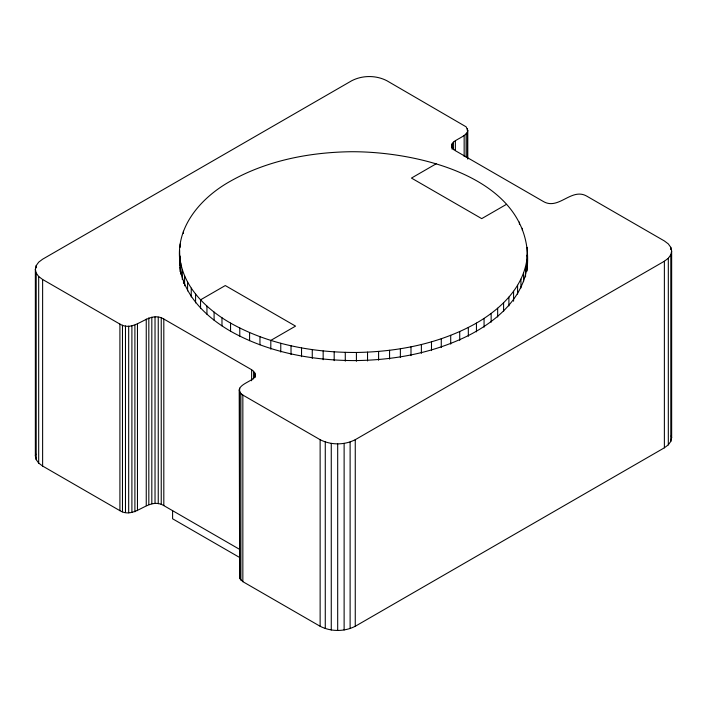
<?xml version="1.0" encoding="UTF-8"?>
<svg xmlns="http://www.w3.org/2000/svg" width="707" height="707" viewBox="0 0 707 707"><rect width="100%" height="100%" fill="white"/><g stroke="black" fill="none" stroke-linecap="round" stroke-linejoin="round"><path stroke-width="1.06" d="M179.896 255.872L180.038 271.506M526.901 270.914L527.077 255.368M179.658 259.213C176.494 224.994 202.52 196.634 230.553 181.116C266.937 160.569 309.136 152.359 350.584 151.731C418.491 151.254 533.714 177.925 527.369 265.982M526.803 271.196L527.342 253.778M526.901 267.6C522.27 299.68 494.776 322.33 467.389 336.055C432.277 353.306 392.853 360.34 353.942 360.588C311.38 360.393 267.935 352.254 230.553 331.194C206.647 317.399 183.776 295.773 180.038 267.096M179.658 250.411C178.924 282.632 204.332 308.199 230.553 323.081C268.669 344.539 313.033 352.634 356.416 352.466C397.864 351.83 440.063 343.62 476.447 323.081C500.026 309.472 522.553 288.341 526.803 260.203M239.054 549.047L163.812 505.602C148.214 496.252 135.505 520.034 119.907 510.675L42.623 466.054L38.682 463.085L36.198 459.63L35.35 455.918L35.35 269.332L36.198 265.62L38.682 262.164L42.623 259.195L351.741 80.731C362.541 75.163 376.071 75.163 386.87 80.731L466.125 126.827L467.787 130.415L467.787 159.119M35.35 455.918L35.774 454.062M467.787 130.415C466.85 138.952 442.715 140.79 455.37 150.697L543.188 201.398C558.786 210.748 571.495 186.966 587.093 196.325L664.377 240.946L668.318 243.915L670.802 247.37L671.65 251.082L671.65 437.668L670.802 441.38L668.318 444.836L664.377 447.805L355.259 626.269C344.459 631.837 330.929 631.837 320.13 626.269L242.846 581.658L239.638 578.441L239.213 390.008C240.15 381.462 264.285 379.632 251.63 369.726L163.812 319.025C148.214 309.666 135.505 333.448 119.907 324.089L42.623 279.477L38.682 276.508L36.198 273.043L35.35 269.332M670.802 441.38L670.802 254.794L671.65 251.082M239.213 390.008L240.875 393.587L242.846 395.072L320.13 439.692C330.929 445.251 344.459 445.251 355.259 439.692L664.377 261.219L668.318 258.249L670.802 254.794M436.192 163.794L411.456 178.076L481.714 218.631L506.451 204.358M239.054 557.151L172.596 518.788L172.596 510.675M671.226 435.812L671.65 437.668M670.802 247.37L670.802 249.58M668.318 258.249L668.318 444.836M664.377 261.219L664.377 447.805M527.175 247.353L527.175 256.155M525.548 266.592L525.548 276.905M523.587 272.92L523.587 281.713M522.411 228.29L522.411 230.491M520.935 279.159L520.935 287.961M519.424 222.095L519.424 224.296M517.586 285.292L517.586 294.094M513.574 291.284L513.574 301.191M508.899 297.126L508.899 305.919M503.587 302.773L503.587 311.575M497.657 308.217L497.657 317.019M491.144 313.431L491.144 322.224M484.065 318.389L484.065 327.191M476.447 323.081L476.447 331.875M468.326 327.474L468.326 336.276M467.362 128.559L467.362 130.768M467.362 132.271L467.362 157.661M466.125 134.003L466.125 157.184M464.154 135.488L464.154 156.459M459.727 331.565L459.727 340.367M455.37 140.552L455.37 150.494M453.399 142.036L453.399 149.769M452.153 143.768L452.153 149.292M451.729 145.624L451.729 147.834M450.704 335.33L450.704 344.123M441.274 338.75L441.274 347.552M431.491 341.817L431.491 350.61M421.381 344.512L421.381 353.314M410.997 346.828L410.997 355.63M400.374 348.763L400.374 357.565M389.566 350.301L389.566 359.094M378.599 351.432L378.599 360.225M367.534 352.148L367.534 360.95M356.416 352.466L356.416 361.268M355.259 439.692L355.259 626.269M350.115 441.972L350.115 628.55M345.281 352.369L345.281 361.171M344.123 443.404L344.123 629.981M337.69 443.89L337.69 630.476M334.181 351.856L334.181 360.658M331.265 443.404L331.265 629.981M325.273 441.972L325.273 628.55M323.161 350.937L323.161 359.739M320.13 439.692L320.13 626.269M312.264 349.612L312.264 358.414M301.536 347.888L301.536 356.69M291.028 345.776L291.028 354.578M280.767 343.275L280.767 352.077M270.808 349.196L270.808 340.403L295.544 326.121L225.286 285.557L200.549 299.839L200.549 308.641M259.955 336.709L259.955 344.822M255.271 374.79L255.271 376.999M254.847 372.934L254.847 377.352M253.601 371.21L253.601 378.934M251.63 369.726L251.63 380.764M249.589 332.582L249.589 340.694M242.846 395.072L242.846 581.658M240.875 393.587L240.875 580.173M239.779 328.03L239.779 336.143M239.638 388.152L239.638 390.352M239.638 391.864L239.638 578.441M230.553 323.081L230.553 331.194M221.98 317.752L221.98 325.865M214.097 312.087L214.097 320.2M206.939 306.104L206.939 314.217M195.574 294.085L195.574 302.888M191.244 288.164L191.244 296.967M187.576 282.093L187.576 290.895M184.589 275.907L184.589 285.805M183.484 281.227L183.484 283.436M183.413 231.277L183.413 233.478M182.3 269.614L182.3 279.512M180.709 263.251L180.709 274.245M180.197 243.995L180.197 247.291M179.825 256.844L179.825 265.638M163.812 319.025L163.812 505.602M161.24 317.885L161.24 504.462M158.244 317.169L158.244 503.746M155.027 316.922L155.027 503.508M151.819 317.169L151.819 503.746M148.824 317.885L148.824 504.462M146.252 319.025L146.252 505.602M137.467 324.089L137.467 510.675M134.896 325.229L134.896 511.815M131.9 325.945L131.9 512.531M128.683 326.192L128.683 512.778M125.475 325.945L125.475 512.531M122.479 325.229L122.479 511.815M119.907 324.089L119.907 510.675M42.623 279.477L42.623 466.054M38.682 276.508L38.682 463.085M36.198 265.62L36.198 267.829M36.198 273.043L36.198 459.63"/></g></svg>
